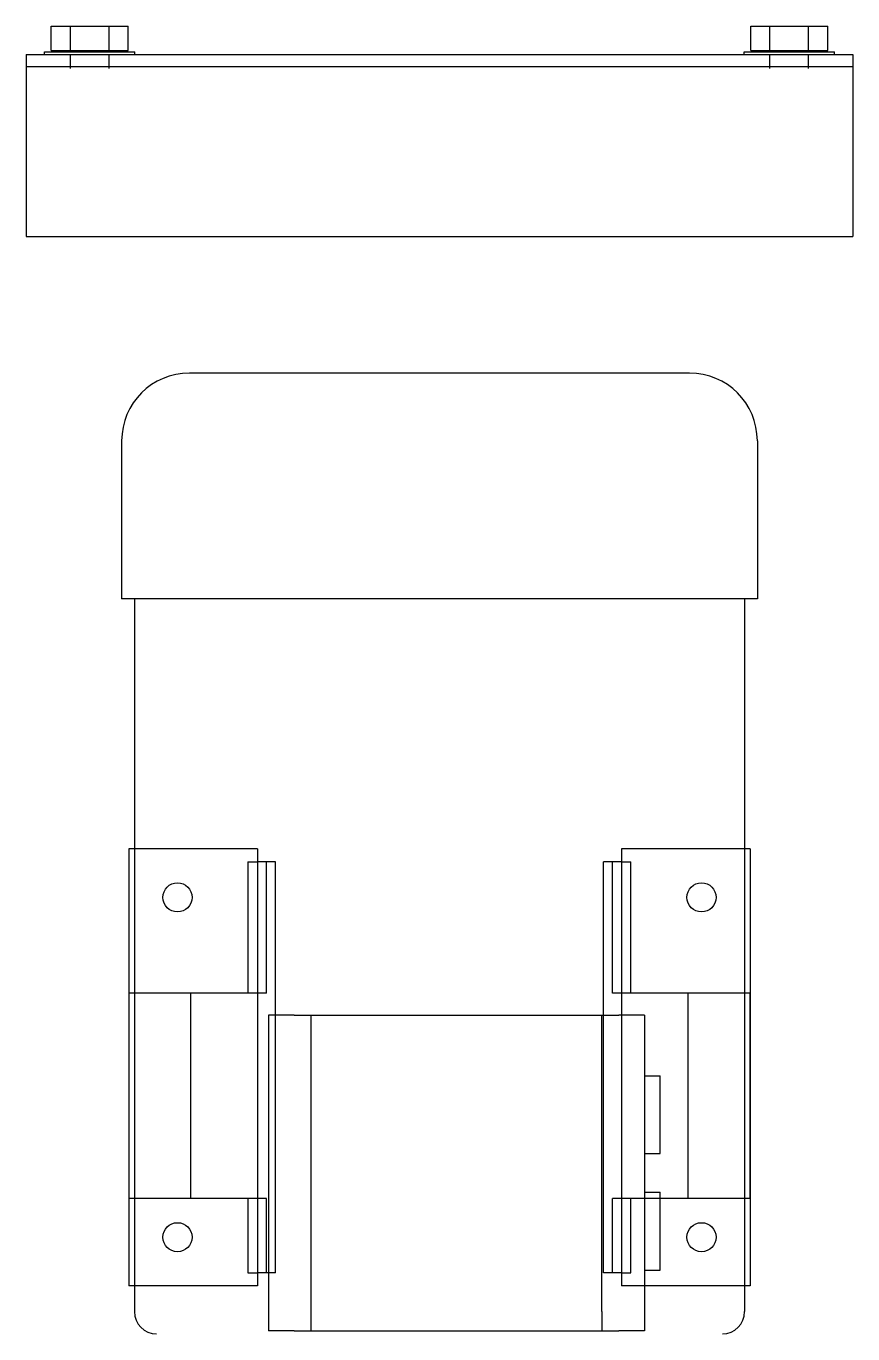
# Model space of a CAD drawing. Header units: millimetres. Extents: x -69706 to 52883, y -6882 to 68885.
# Drawn here: x -31915 to -31575, y 36104 to 36643 of the extents above; entities that cross this region are included whole.
import ezdxf

# ---------------------------------------------------------------- set-up
doc = ezdxf.new("R2010")
doc.units = ezdxf.units.MM
doc.layers.add('XFM1Q40$0$COL', color=1, linetype='Continuous')
doc.layers.add('XFM1Q40$0$M-EQPM-MAU', color=22, linetype='Continuous')

# ---------------------------------------------------------------- blocks, each defined once
blk = doc.blocks.new('XFM1Q40$0$A$C6DF15AF1')
at = {"layer": 'XFM1Q40$0$M-EQPM-MAU'}
for p, q in [((13670.429, -13800.982, 0.34), (13670.429, -13835.056, 0.34)), ((13677.429, -13800.982, 0.34), (13670.429, -13800.982, 0.34)), ((13677.429, -13800.982, 0.34), (13677.429, -13835.056, 0.34)), ((13677.929, -13800.982, -0.16), (13677.929, -13835.056, -0.16)), ((13677.929, -13800.982, -0.16), (13677.929, -13835.056, -0.16)), ((13677.929, -13801.738, -9.36), (13678.029, -13801.738, -9.36)), ((13677.929, -13801.738, -4.76), (13678.029, -13801.738, -4.76)), ((13677.929, -13801.738, -0.16), (13678.029, -13801.738, -0.16)), ((13678.092, -13802.011, -9.36), (13679.092, -13802.011, -9.36)), ((13678.092, -13802.011, -4.76), (13679.092, -13802.011, -4.76)), ((13678.092, -13802.011, -0.16), (13678.092, -13802.807, 1.218)), ((13678.092, -13802.011, -0.16), (13679.092, -13802.011, -0.16)), ((13679.092, -13802.011, -0.16), (13679.092, -13802.807, 1.218)), ((13677.348, -13802.805, -9.36), (13677.929, -13802.805, -9.36)), ((13677.348, -13802.805, -4.76), (13677.929, -13802.805, -4.76)), ((13677.348, -13802.805, -0.16), (13677.929, -13802.805, -0.16)), ((13678.029, -13802.805, -9.36), (13678.092, -13802.805, -9.36)), ((13678.029, -13802.805, -4.76), (13678.092, -13802.805, -4.76)), ((13678.029, -13802.805, -0.16), (13678.092, -13802.805, -0.16)), ((13678.092, -13802.807, 1.218), (13678.092, -13804.398, 1.218)), ((13678.092, -13802.807, 1.218), (13679.092, -13802.807, 1.218)), ((13679.092, -13802.807, 1.218), (13679.092, -13804.398, 1.218)), ((13677.348, -13804.4, -9.36), (13677.929, -13804.4, -9.36)), ((13677.348, -13804.4, -4.76), (13677.929, -13804.4, -4.76)), ((13677.348, -13804.4, -0.16), (13677.929, -13804.4, -0.16)), ((13678.029, -13804.4, -9.36), (13678.092, -13804.4, -9.36)), ((13678.029, -13804.4, -4.76), (13678.092, -13804.4, -4.76)), ((13678.029, -13804.4, -0.16), (13678.092, -13804.4, -0.16)), ((13678.092, -13804.398, 1.218), (13678.092, -13805.193, -0.16)), ((13678.092, -13804.398, 1.218), (13679.092, -13804.398, 1.218)), ((13679.092, -13804.398, 1.218), (13679.092, -13805.193, -0.16)), ((13678.092, -13805.193, -9.36), (13679.092, -13805.193, -9.36)), ((13678.092, -13805.193, -4.76), (13679.092, -13805.193, -4.76)), ((13678.092, -13805.193, -0.16), (13679.092, -13805.193, -0.16)), ((13677.929, -13805.467, -9.36), (13678.029, -13805.467, -9.36)), ((13677.929, -13805.467, -4.76), (13678.029, -13805.467, -4.76)), ((13677.929, -13805.467, -0.16), (13678.029, -13805.467, -0.16)), ((13677.929, -13830.57, -9.36), (13678.029, -13830.57, -9.36)), ((13677.929, -13830.57, -4.76), (13678.029, -13830.57, -4.76)), ((13677.929, -13830.57, -0.16), (13678.029, -13830.57, -0.16)), ((13678.092, -13830.844, -9.36), (13679.092, -13830.844, -9.36)), ((13678.092, -13830.844, -4.76), (13679.092, -13830.844, -4.76)), ((13678.092, -13830.844, -0.16), (13678.092, -13831.639, 1.218)), ((13678.092, -13830.844, -0.16), (13679.092, -13830.844, -0.16)), ((13679.092, -13830.844, -0.16), (13679.092, -13831.639, 1.218)), ((13677.348, -13831.637, -9.36), (13677.929, -13831.637, -9.36)), ((13677.348, -13831.637, -4.76), (13677.929, -13831.637, -4.76)), ((13677.348, -13831.637, -0.16), (13677.929, -13831.637, -0.16)), ((13678.029, -13831.637, -9.36), (13678.092, -13831.637, -9.36)), ((13678.029, -13831.637, -4.76), (13678.092, -13831.637, -4.76)), ((13678.029, -13831.637, -0.16), (13678.092, -13831.637, -0.16)), ((13678.092, -13831.639, 1.218), (13678.092, -13833.23, 1.218)), ((13678.092, -13831.639, 1.218), (13679.092, -13831.639, 1.218)), ((13679.092, -13831.639, 1.218), (13679.092, -13833.23, 1.218)), ((13677.348, -13833.232, -9.36), (13677.929, -13833.232, -9.36)), ((13677.348, -13833.232, -4.76), (13677.929, -13833.232, -4.76)), ((13677.348, -13833.232, -0.16), (13677.929, -13833.232, -0.16)), ((13678.029, -13833.232, -9.36), (13678.092, -13833.232, -9.36)), ((13678.029, -13833.232, -4.76), (13678.092, -13833.232, -4.76)), ((13678.029, -13833.232, -0.16), (13678.092, -13833.232, -0.16)), ((13678.092, -13833.23, 1.218), (13678.092, -13834.026, -0.16)), ((13678.092, -13833.23, 1.218), (13679.092, -13833.23, 1.218)), ((13679.092, -13833.23, 1.218), (13679.092, -13834.026, -0.16)), ((13677.929, -13834.3, -9.36), (13678.029, -13834.3, -9.36)), ((13677.929, -13834.3, -4.76), (13678.029, -13834.3, -4.76)), ((13677.929, -13834.3, -0.16), (13678.029, -13834.3, -0.16)), ((13678.092, -13834.026, -9.36), (13679.092, -13834.026, -9.36)), ((13678.092, -13834.026, -4.76), (13679.092, -13834.026, -4.76)), ((13678.092, -13834.026, -0.16), (13679.092, -13834.026, -0.16)), ((13677.429, -13835.056, 0.34), (13670.429, -13835.056, 0.34))]:
    blk.add_line(p, q, dxfattribs=at)
at = {"layer": 'XFM1Q40$0$M-EQPM-MAU', "extrusion": (-1.22465e-16, -1, 0)}
for p, q in [((13645.202, -13805.219, 3.078), (13627.202, -13805.219, 3.078)), ((13627.202, -13810.519, 3.078), (13627.202, -13805.219, 3.078)), ((13630.802, -13805.23, 3.078), (13639.262, -13805.23, 3.078)), ((13630.802, -13810.126, 3.078), (13630.802, -13805.23, 3.078)), ((13639.262, -13810.126, 3.078), (13639.262, -13805.23, 3.078)), ((13645.202, -13810.519, 3.078), (13645.202, -13805.219, 3.078)), ((13655.502, -13831.119, 3.078), (13655.502, -13804.919, 3.078)), ((13662.012, -13804.919, 3.078), (13655.502, -13804.919, 3.078)), ((13627.202, -13805.443, 3.078), (13626.139, -13805.443, 3.078)), ((13645.202, -13805.443, 3.078), (13627.202, -13805.443, 3.078)), ((13655.502, -13805.443, 3.078), (13645.202, -13805.443, 3.078)), ((13630.802, -13807.768, 3.078), (13639.262, -13807.768, 3.078)), ((13664.802, -13828.329, 3.078), (13664.802, -13807.709, 3.078)), ((13630.802, -13810.126, 3.078), (13627.742, -13810.126, 3.078)), ((13627.742, -13810.126, 3.078), (13627.742, -13810.519, 3.078)), ((13630.802, -13810.888, 3.078), (13630.802, -13810.126, 3.078)), ((13644.662, -13810.126, 3.078), (13639.262, -13810.126, 3.078)), ((13639.262, -13810.888, 3.078), (13639.262, -13810.126, 3.078)), ((13644.662, -13810.126, 3.078), (13644.662, -13810.519, 3.078)), ((13645.202, -13810.519, 3.078), (13627.202, -13810.519, 3.078)), ((13627.742, -13811.264, 3.078), (13627.742, -13810.519, 3.078)), ((13644.662, -13811.264, 3.078), (13644.662, -13810.519, 3.078)), ((13638.352, -13810.969, 3.078), (13625.352, -13810.969, 3.078)), ((13625.352, -13812.026, 3.078), (13625.352, -13810.969, 3.078)), ((13627.742, -13810.888, 3.078), (13630.802, -13810.888, 3.078)), ((13638.352, -13812.026, 3.078), (13638.352, -13810.969, 3.078)), ((13639.262, -13810.888, 3.078), (13644.662, -13810.888, 3.078)), ((13627.742, -13811.264, 3.078), (13644.662, -13811.264, 3.078)), ((13625.352, -13812.026, 3.078), (13625.352, -13812.731, 3.078)), ((13638.352, -13812.026, 3.078), (13638.352, -13812.731, 3.078)), ((13625.352, -13812.731, 3.078), (13625.352, -13824.706, 3.078)), ((13626.139, -13812.731, 3.078), (13638.352, -13812.731, 3.078)), ((13638.352, -13812.731, 3.078), (13638.352, -13824.706, 3.078)), ((13625.352, -13824.706, 3.078), (13625.352, -13825.411, 3.078)), ((13626.139, -13824.706, 3.078), (13638.352, -13824.706, 3.078)), ((13627.742, -13825.519, 3.078), (13627.742, -13824.773, 3.078)), ((13627.742, -13824.773, 3.078), (13644.662, -13824.773, 3.078)), ((13627.742, -13825.149, 3.078), (13630.802, -13825.149, 3.078)), ((13630.802, -13825.911, 3.078), (13630.802, -13825.149, 3.078)), ((13638.352, -13824.706, 3.078), (13638.352, -13825.411, 3.078)), ((13639.262, -13825.911, 3.078), (13639.262, -13825.149, 3.078)), ((13639.262, -13825.149, 3.078), (13644.662, -13825.149, 3.078)), ((13644.662, -13825.519, 3.078), (13644.662, -13824.773, 3.078)), ((13625.352, -13826.469, 3.078), (13625.352, -13825.411, 3.078)), ((13645.202, -13825.519, 3.078), (13627.202, -13825.519, 3.078)), ((13627.202, -13830.819, 3.078), (13627.202, -13825.519, 3.078)), ((13627.742, -13825.519, 3.078), (13627.742, -13825.911, 3.078)), ((13638.352, -13826.469, 3.078), (13638.352, -13825.411, 3.078)), ((13644.662, -13825.519, 3.078), (13644.662, -13825.911, 3.078)), ((13645.202, -13830.819, 3.078), (13645.202, -13825.519, 3.078)), ((13627.742, -13825.911, 3.078), (13630.802, -13825.911, 3.078)), ((13630.802, -13830.807, 3.078), (13630.802, -13825.911, 3.078)), ((13639.262, -13830.807, 3.078), (13639.262, -13825.911, 3.078)), ((13639.262, -13825.911, 3.078), (13644.662, -13825.911, 3.078)), ((13638.352, -13826.469, 3.078), (13625.352, -13826.469, 3.078)), ((13627.852, -13826.469, 3.078), (13627.852, -13827.11, 3.078)), ((13631.052, -13826.469, 3.078), (13631.052, -13827.11, 3.078)), ((13632.652, -13826.469, 3.078), (13632.652, -13827.11, 3.078)), ((13635.852, -13826.469, 3.078), (13635.852, -13827.11, 3.078)), ((13627.852, -13827.11, 3.078), (13631.052, -13827.11, 3.078)), ((13632.652, -13827.11, 3.078), (13635.852, -13827.11, 3.078)), ((13630.802, -13828.27, 3.078), (13639.262, -13828.27, 3.078)), ((13627.202, -13830.595, 3.078), (13626.139, -13830.595, 3.078)), ((13645.202, -13830.595, 3.078), (13627.202, -13830.595, 3.078)), ((13655.502, -13830.595, 3.078), (13645.202, -13830.595, 3.078)), ((13645.202, -13830.819, 3.078), (13627.202, -13830.819, 3.078)), ((13639.262, -13830.807, 3.078), (13630.802, -13830.807, 3.078)), ((13662.012, -13831.119, 3.078), (13655.502, -13831.119, 3.078))]:
    blk.add_line(p, q, dxfattribs=at)
at = {"layer": 'XFM1Q40$0$M-EQPM-MAU'}
for centre in [(13629.202, -13807.219, 3.078), (13643.202, -13807.219, 3.078), (13629.202, -13828.819, 3.078), (13643.202, -13828.819, 3.078)]:
    blk.add_circle(centre, 0.6, dxfattribs=at)
at = {"layer": 'XFM1Q40$0$M-EQPM-MAU', "extrusion": (1.22465e-16, -1, 0)}
for centre in [(13677.429, -0.16, 13800.982), (13677.429, -0.16, 13835.056)]:
    blk.add_arc(centre, 0.5, 0, 90, dxfattribs=at)
at = {"layer": 'XFM1Q40$0$M-EQPM-MAU', "extrusion": (1, -6.12263e-17, 0)}
for centre in [(-13803.602, -0.16, 13677.929), (-13803.602, -0.16, 13678.029), (-13832.435, -0.16, 13677.929), (-13832.435, -0.16, 13678.029)]:
    blk.add_arc(centre, 1.865, 0, 180, dxfattribs=at)
at = {"layer": 'XFM1Q40$0$M-EQPM-MAU'}
for centre, radius, start, end in [((13662.012, -13807.709, 3.078), 2.79, 0, 90), ((13626.139, -13806.36, 3.078), 0.917, 90, 180), ((13662.012, -13828.329, 3.078), 2.79, 270, 0), ((13626.139, -13829.678, 3.078), 0.917, 180, 270)]:
    blk.add_arc(centre, radius, start, end, dxfattribs=at)
for points, knots in [([(13625.352, -13812.731, 3.078), (13625.372, -13812.731, 3.078), (13625.393, -13812.731, 3.078), (13625.439, -13812.731, 3.078), (13625.465, -13812.731, 3.078), (13625.547, -13812.731, 3.078), (13625.609, -13812.731, 3.078), (13625.711, -13812.731, 3.078), (13625.747, -13812.731, 3.078), (13625.822, -13812.731, 3.078), (13625.859, -13812.731, 3.078), (13625.937, -13812.731, 3.078), (13625.977, -13812.731, 3.078), (13626.037, -13812.731, 3.078), (13626.058, -13812.731, 3.078), (13626.099, -13812.731, 3.078), (13626.119, -13812.731, 3.078), (13626.139, -13812.731, 3.078)], [0.018429741, 0.018429741, 0.018429741, 0.018429741, 0.019644707, 0.019644707, 0.020859672, 0.020859672, 0.023289603, 0.023289603, 0.024504569, 0.024504569, 0.025719534, 0.025719534, 0.0269345, 0.0269345, 0.027541983, 0.027541983, 0.028149465, 0.028149465, 0.028149465, 0.028149465]), ([(13626.139, -13824.706, 3.078), (13626.098, -13824.706, 3.078), (13626.056, -13824.706, 3.078), (13625.973, -13824.706, 3.078), (13625.933, -13824.706, 3.078), (13625.854, -13824.706, 3.078), (13625.816, -13824.706, 3.078), (13625.741, -13824.706, 3.078), (13625.705, -13824.706, 3.078), (13625.637, -13824.706, 3.078), (13625.605, -13824.706, 3.078), (13625.544, -13824.706, 3.078), (13625.515, -13824.706, 3.078), (13625.462, -13824.706, 3.078), (13625.437, -13824.706, 3.078), (13625.392, -13824.706, 3.078), (13625.371, -13824.706, 3.078), (13625.352, -13824.706, 3.078)], [0.034574243, 0.034574243, 0.034574243, 0.034574243, 0.035815597, 0.035815597, 0.03705695, 0.03705695, 0.038298304, 0.038298304, 0.039539657, 0.039539657, 0.040781011, 0.040781011, 0.042022364, 0.042022364, 0.043263718, 0.043263718, 0.044505071, 0.044505071, 0.044505071, 0.044505071])]:
    blk.add_open_spline(points, degree=3, knots=knots, dxfattribs=at)
blk = doc.blocks.new('XFM1Q40$0$A$C400517eb')
at = {"layer": 'XFM1Q40$0$COL', "xscale": 10.00000000000001, "yscale": 10.00000000000001, "zscale": 10.00000000000001, "rotation": 90}
blk.add_blockref('XFM1Q40$0$A$C6DF15AF1', (147014.81, -51517.22), dxfattribs=at)

msp = doc.modelspace()

# ---------------------------------------------------------------- block references
msp.add_blockref('XFM1Q40$0$A$C400517eb', (-316940.039, -48630.666))

doc.saveas('drawing.dxf')
